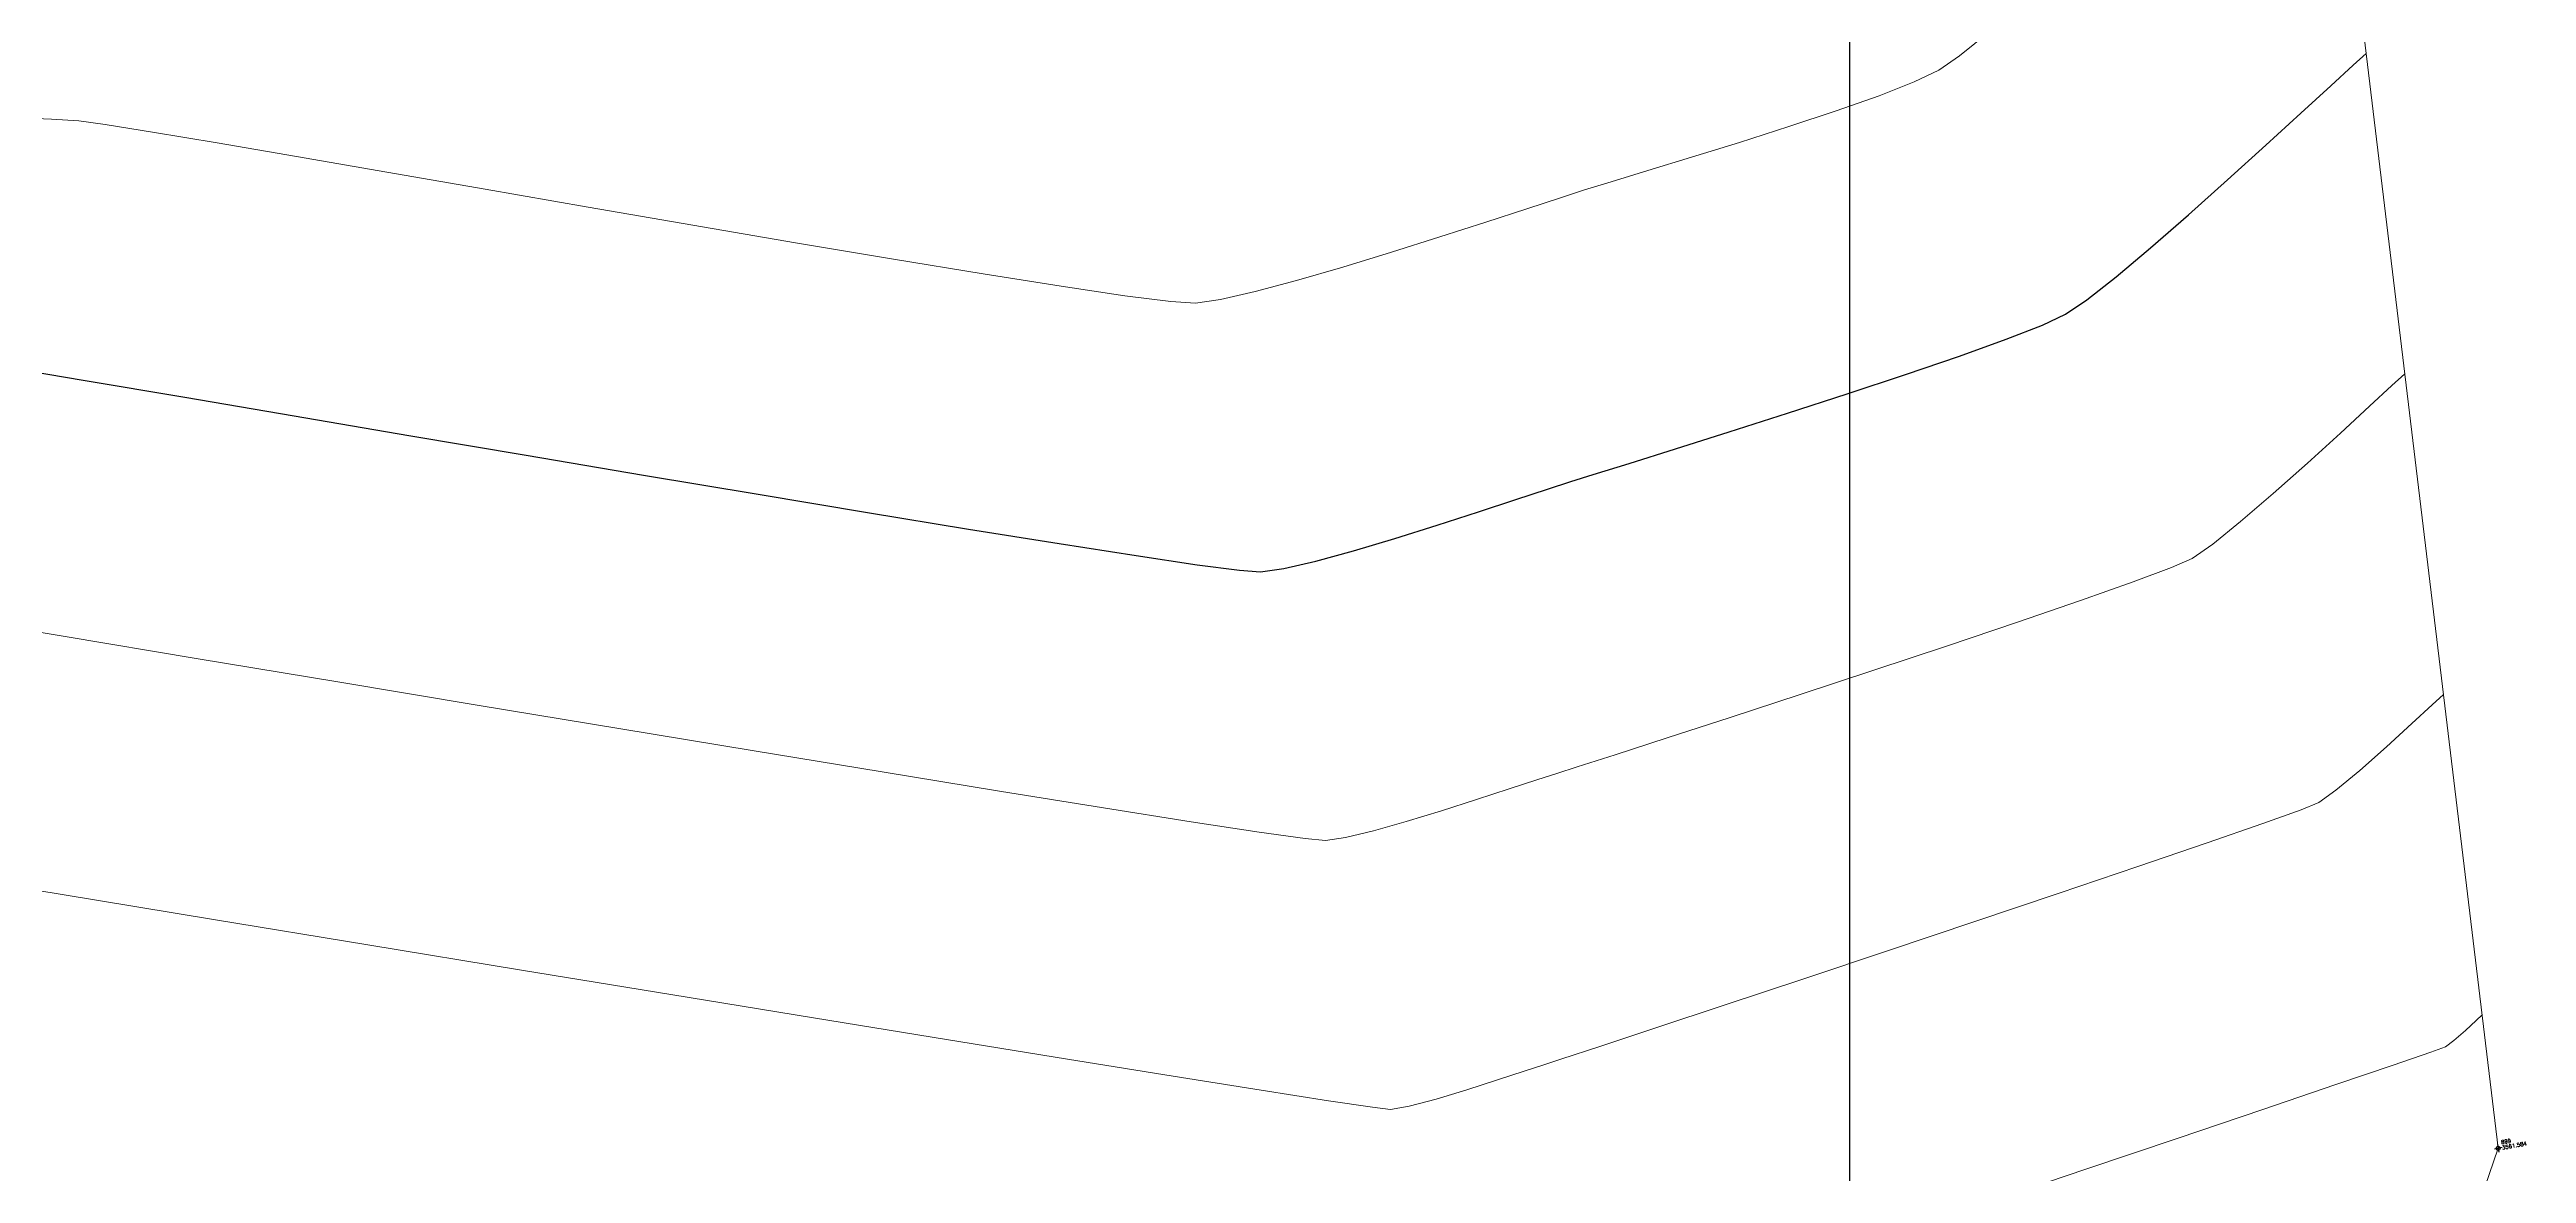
# Model space of a CAD drawing. Header units: millimetres. Extents: x 736950 to 740938, y 8500595 to 8502163.
# Drawn here: x 738253.7 to 738317.4, y 8501304.2 to 8501333.1 of the extents above; entities that cross this region are included whole.
import ezdxf

# ---------------------------------------------------------------- set-up
doc = ezdxf.new("R2010")
doc.units = ezdxf.units.MM
for name, color, linetype, lineweight in [('CONT-MJR', 80, 'Continuous', 30), ('CONT-MNR', 96, 'Continuous', 15), ('otros', 4, 'Continuous', 5), ('pista', 251, 'Continuous', 5)]:
    doc.layers.add(name, color=color, linetype=linetype, lineweight=lineweight)
doc.layers.add('Cuadricula Coordenadas', color=5, linetype='Continuous')
doc.styles.add('5mm', font='arial.ttf', dxfattribs={"height": 3})

msp = doc.modelspace()

# ---------------------------------------------------------------- hatches: boundary and pattern name
at = {"layer": 'pista'}
h = msp.add_hatch(dxfattribs=at)
h.set_pattern_fill('HONEY', color=256, scale=3, angle=9.94991650582834, style=0)
h.set_pattern_definition([(9.94991650582834, (1479841.21072825, -18.49207214638591), (0.4979252195647159, 0.4170677100899267), [0.375, -0.75]), (129.9499165058283, (1479841.21072825, -18.49207214638591), (-0.6101538418184378, 0.222682034283025), [0.3749999999999999, -0.7499999999999998]), (69.94991650582834, (1479841.21072825, -18.49207214638591), (-0.112228622253722, 0.6397497443729518), [-0.75, 0.375])])
h.paths.add_polyline_path([(737744.7999806425, 8501250.923935566), (737743.4751223363, 8501250.754223157), (737756.465848178, 8501242.026572531), (737763.5739612179, 8501242.006896213), (737770.002546867, 8501243.455222024), (737769.8468594846, 8501244.342704736), (737763.4750639071, 8501242.907173423), (737756.7405500773, 8501242.925815564)])
h.paths.add_polyline_path([(737794.2809870465, 8501256.017245878), (737809.7820272583, 8501263.709828075), (737823.391616501, 8501273.483615467), (737837.0791595323, 8501280.557800073), (737851.5530432165, 8501285.77819753), (737870.8510758049, 8501293.050216693, -0.9976846880626209), (737871.0089264096, 8501292.63424804), (737865.2748787645, 8501289.581801567, 0.7845063948290762), (737866.1540430214, 8501286.121818589), (737883.2588851704, 8501291.348365877), (737897.4188924351, 8501296.516943583), (737903.2981396064, 8501301.44146652, -0.5512150924587264), (737904.1219025984, 8501301.177325813), (737906.855912117, 8501297.98174819, 0.5618964424650519), (737910.2738656431, 8501298.536066804), (737914.22079628, 8501308.558674501), (737925.6412323939, 8501300.72656757, 0.340189525830376), (737928.7023693406, 8501300.894137181), (737936.9171069289, 8501306.117412793, -0.358727273887905), (737938.1716059428, 8501305.962964654), (737943.1732157968, 8501301.051021611, 0.3417074120720416), (737946.0555081918, 8501300.709858142), (737955.8779356404, 8501307.072689936), (737971.8320576148, 8501314.464803053), (737988.5677626224, 8501323.411181662), (738023.1375471824, 8501336.282937778), (738044.4246208373, 8501357.728329657), (738061.4456776979, 8501362.208386911), (738078.9085143938, 8501363.070318012), (738112.0997810266, 8501372.051506756), (738118.6561313582, 8501373.365123207), (738128.3493353954, 8501376.976906104), (738155.2251721952, 8501366.826195797), (738176.6167526407, 8501363.543890122), (738193.8053773039, 8501353.328603027), (738204.7313956148, 8501340.877429372), (738207.705198212, 8501335.751671141), (738214.35685511, 8501331.742925933), (738229.9282901662, 8501313.374534177), (738233.5603594936, 8501308.186787868), (738234.53883727, 8501308.358438132), (738230.6417003467, 8501313.924784988), (738214.9478837823, 8501332.43754055), (738208.3676942562, 8501336.403214611), (738205.4657963786, 8501341.405035153), (738194.387784551, 8501354.029418997), (738176.9261677533, 8501364.406946706), (738155.4549153853, 8501367.70147717), (738128.3514754312, 8501377.93815071), (738118.4090486554, 8501374.233504975), (738111.8936108743, 8501372.928085677), (738078.7671659255, 8501363.964436961), (738061.3074614278, 8501363.102660457), (738043.958527311, 8501358.536303693), (738022.6381405202, 8501337.057350922), (737988.196920163, 8501324.233464561), (737971.4304040315, 8501315.270615296), (737955.4419368334, 8501307.862588815), (737945.5806043665, 8501301.47455489, -0.3391433520832071), (737943.8038299843, 8501301.693147572), (737938.8116631231, 8501306.59581691, 0.3560082385246841), (737936.4342009705, 8501306.876887502), (737928.158540546, 8501301.61487459, -0.3502196171718997), (737926.1502499409, 8501301.468794718), (737914.5128481541, 8501309.44969617, 0.4302069892023044), (737913.4330382891, 8501309.014522241), (737909.4507249827, 8501298.90206584, -0.5704007069138802), (737907.5397775185, 8501298.566836312), (737904.9064502402, 8501301.644734057, 0.4931454261128044), (737902.7202336333, 8501302.131411942), (737896.9620044216, 8501297.308254998), (737882.9728831241, 8501292.20205278), (737866.0373022418, 8501287.027224885, -0.7384715771871906), (737865.6977918843, 8501288.787355538), (737871.5108758068, 8501291.881875956, 0.9119586051647783), (737870.5337161538, 8501293.892406015), (737851.2416702455, 8501286.62264278), (737836.7183275839, 8501281.384406622), (737822.9200107896, 8501274.252970394), (737809.3164408724, 8501264.483505804), (737793.8201376351, 8501256.79327439), (737778.9884914039, 8501246.402265295), (737769.846859484, 8501244.34270474), (737770.0025468671, 8501243.455222024), (737779.3594973255, 8501245.563292695)])
h.paths.add_polyline_path([(738260.5182952256, 8501271.251537092), (738234.538837269, 8501308.358438132), (738233.56035949, 8501308.186787868), (738259.6897886079, 8501270.86568047), (738269.3749442189, 8501234.589470252), (738274.5057655985, 8501215.583008338), (738279.7983711922, 8501189.602392923), (738280.7089290785, 8501189.641305126), (738275.382018582, 8501215.790318219), (738270.2441657205, 8501234.822827347)])

# ---------------------------------------------------------------- linework, layer by layer
at = {"linetype": 'Continuous', "extrusion": (-0.172787269436437, 0.9849591664230046, 0), "elevation": 8245866.403062789}
msp.add_lwpolyline([(-2196129.111162654, 0), (-2196128.911162654, 0)], dxfattribs=at)
at = {"linetype": 'Continuous', "extrusion": (0.9849591664230046, 0.172787269436437, 0), "elevation": 2196129.011162654}
msp.add_lwpolyline([(8245866.503062785, 0), (8245866.303062787, 0)], dxfattribs=at)
at = {"linetype": 'Continuous'}
msp.add_circle((738316.6602692723, 8501304.833965119), 0.05, dxfattribs=at)
at = {"layer": 'CONT-MJR', "extrusion": (-0.6767404521223155, 0.7362216788857036, 0), "elevation": 5759219.190196825}
msp.add_lwpolyline([(-6296756.924233839, 3565), (-6296757.709151574, 3565)], dxfattribs=at)
at = {"layer": 'CONT-MJR', "elevation": 3565}
for points in [[(738312.9335227534, 8501332.680273382), (738313.2671977298, 8501332.981493862)], [(738311.5885670289, 8501331.443377534), (738312.3556493007, 8501332.149087798)], [(738308.7019638664, 8501328.833502855), (738309.7067346544, 8501329.730144642)], [(738299.9351607724, 8501324.226951197), (738301.43365256, 8501324.72466751)], [(738262.9760182061, 8501323.161654072), (738265.9918864794, 8501322.650839146)], [(738296.903581601, 8501323.249777745), (738298.3998224668, 8501323.728140034)], [(738292.2317575096, 8501321.778538983), (738292.8284716991, 8501321.971691689)], [(738292.8284716991, 8501321.971691689), (738293.4088832245, 8501322.152821299)], [(738293.4088832245, 8501322.152821299), (738294.3321680222, 8501322.440574657)], [(738290.454797646, 8501321.193276506), (738291.4201722415, 8501321.510701532)], [(738291.4201722415, 8501321.510701532), (738292.2317575096, 8501321.778538983)], [(738279.6818908969, 8501320.379602), (738281.6621583083, 8501320.069516784)], [(738285.4589460369, 8501319.740738908), (738286.2770410063, 8501319.929644179)], [(738286.2770410063, 8501319.929644179), (738287.2467554029, 8501320.194447747)], [(738283.2298925351, 8501319.836683877), (738284.3165412798, 8501319.693616811)], [(738284.853552245, 8501319.652829114), (738285.4589460369, 8501319.740738908)]]:
    msp.add_lwpolyline(points, dxfattribs=at)
at = {"layer": 'CONT-MJR', "extrusion": (0.6751023895286876, -0.7377240430219529, 0), "elevation": -5773200.685819811}
msp.add_lwpolyline([(6283938.159994677, 3565.000000000012), (6283939.381727172, 3565.000000000012)], dxfattribs=at)
at = {"layer": 'CONT-MJR', "extrusion": (0.6714497917346433, -0.7410500503876268, 0), "elevation": -5804172.926062872}
msp.add_lwpolyline([(6255340.522150543, 3565), (6255341.845314802, 3565)], dxfattribs=at)
at = {"layer": 'CONT-MJR', "extrusion": (0.657248747377723, -0.7536737252090018, 0), "elevation": -5921975.701628973}
msp.add_lwpolyline([(6143930.30426495, 3565.000000000004), (6143931.596629201, 3565.000000000004)], dxfattribs=at)
at = {"layer": 'CONT-MJR', "extrusion": (-0.6434804772480839, 0.7654625238380899, 0), "elevation": 6032361.365550456}
msp.add_lwpolyline([(-6035584.324799558, 3565.000000000013), (-6035585.485250246, 3565.000000000013)], dxfattribs=at)
at = {"layer": 'CONT-MJR', "extrusion": (-0.6186315223798512, 0.7856812582198888, 0), "elevation": 6222593.59619326}
msp.add_lwpolyline([(-5839261.906371119, 3565.000000000004), (-5839262.857841432, 3565.000000000004)], dxfattribs=at)
at = {"layer": 'CONT-MJR', "extrusion": (0.5621095522145649, -0.8270627855907564, 0), "elevation": -6616121.992508694}
msp.add_lwpolyline([(5389301.741702235, 3565.00000000001), (5389302.408923176, 3565.00000000001)], dxfattribs=at)
at = {"layer": 'CONT-MJR', "extrusion": (0.3647119311666957, -0.9311204042789846, 0), "elevation": -7646489.474529024}
msp.add_lwpolyline([(3787984.822385281, 3565.000000000013), (3787985.823639771, 3565.000000000013)], dxfattribs=at)
at = {"layer": 'CONT-MJR', "extrusion": (-0.4251313867379224, 0.9051316500986424, 0), "elevation": 7380942.619976437}
msp.add_lwpolyline([(-4282443.6861206, 3565.00000000001), (-4282444.339800243, 3565.00000000001)], dxfattribs=at)
at = {"layer": 'CONT-MJR', "extrusion": (0.3243122020752381, -0.9459501020588296, 0), "elevation": -7802388.827191321}
msp.add_lwpolyline([(3455479.658527408, 3565.000000000013), (3455481.123405216, 3565.000000000013)], dxfattribs=at)
at = {"layer": 'CONT-MJR', "extrusion": (-0.3387106904977262, 0.9408905718214812, 0), "elevation": 7748745.670688919}
msp.add_lwpolyline([(-3574151.890430711, 3565.000000000009), (-3574153.162594461, 3565.000000000009)], dxfattribs=at)
at = {"layer": 'CONT-MJR', "extrusion": (-0.1665186328689467, -0.9860383080324299, 0), "elevation": -8505564.854663765}
msp.add_lwpolyline([(-687683.9920477093, 3565), (-687681.6237594993, 3565)], dxfattribs=at)
at = {"layer": 'CONT-MJR', "extrusion": (-0.167173330204388, -0.9859275215087439, 0), "elevation": -8505106.355790434}
msp.add_lwpolyline([(-693329.2069725121, 3565.000000000004), (-693326.5615319178, 3565.000000000004)], dxfattribs=at)
at = {"layer": 'CONT-MJR', "extrusion": (-0.1674135890092445, -0.9858867532404743, 0), "elevation": -8504937.144323368}
msp.add_lwpolyline([(-695399.1769776163, 3565), (-695396.3240635553, 3565)], dxfattribs=at)
at = {"layer": 'CONT-MJR', "extrusion": (0.3089887025123772, -0.9510657084133134, 0), "elevation": -7857191.609326306}
msp.add_lwpolyline([(3328983.279043244, 3565), (3328984.893377871, 3565)], dxfattribs=at)
at = {"layer": 'CONT-MJR', "extrusion": (-0.1673424954469823, -0.9858988230125731, 0), "elevation": -8504987.26782729}
msp.add_lwpolyline([(-694783.0240501903, 3565.000000000013), (-694780.0333423131, 3565.000000000013)], dxfattribs=at)
at = {"layer": 'CONT-MJR', "extrusion": (0.3012578273420509, -0.9535427213634149, 0), "elevation": -7883957.185676784}
msp.add_lwpolyline([(3265086.361883404, 3565), (3265087.81037589, 3565)], dxfattribs=at)
at = {"layer": 'CONT-MJR', "extrusion": (-0.1663725488115358, -0.9860629670573545, 0), "elevation": -8505666.631769387}
msp.add_lwpolyline([(-686409.9632522288, 3565.000000000013), (-686406.9059942506, 3565.000000000013)], dxfattribs=at)
at = {"layer": 'CONT-MJR', "extrusion": (0.2989260928112681, -0.9542762655733344, 0), "elevation": -7891914.790966679}
msp.add_lwpolyline([(3245803.859084995, 3565), (3245805.106327701, 3565)], dxfattribs=at)
at = {"layer": 'CONT-MJR', "extrusion": (-0.165424093296851, -0.9862225252735383, 0), "elevation": -8506322.872255022}
msp.add_lwpolyline([(-678225.9832406263, 3565.000000000003), (-678222.9972236775, 3565.000000000003)], dxfattribs=at)
at = {"layer": 'CONT-MJR', "extrusion": (-0.1640577125076495, -0.9864507422911483, 0), "elevation": -8507254.257915704}
msp.add_lwpolyline([(-666438.4684177681, 3565), (-666435.6233155645, 3565)], dxfattribs=at)
at = {"layer": 'CONT-MJR', "extrusion": (0.3074903263859761, -0.9515512068086751, 0), "elevation": -7862425.268017048}
msp.add_lwpolyline([(3316594.089715582, 3565), (3316595.201670635, 3565)], dxfattribs=at)
at = {"layer": 'CONT-MJR', "extrusion": (-0.1620976058698218, -0.986774729191659, 0), "elevation": -8508561.477361906}
msp.add_lwpolyline([(-649532.9358868904, 3565.000000000003), (-649530.3013677736, 3565.000000000003)], dxfattribs=at)
at = {"layer": 'CONT-MJR', "extrusion": (-0.1592097680476956, -0.9872447770224966, 0), "elevation": -8510425.479465159}
msp.add_lwpolyline([(-624632.8400845996, 3565), (-624630.4858069635, 3565)], dxfattribs=at)
at = {"layer": 'CONT-MJR', "extrusion": (0.2988931538669992, -0.9542865830406706, 0), "elevation": -7892026.780326927}
msp.add_lwpolyline([(3245525.125076828, 3565.000000000009), (3245526.266985366, 3565.000000000009)], dxfattribs=at)
at = {"layer": 'CONT-MJR', "extrusion": (-0.1469042601474324, -0.9891507156902509, 0), "elevation": -8517543.552434208}
msp.add_lwpolyline([(-518608.3005840025, 3565.00000000001), (-518606.7156544246, 3565.00000000001)], dxfattribs=at)
at = {"layer": 'CONT-MJR', "extrusion": (0.285298005837738, -0.9584388597427642, 0), "elevation": -7937363.754239887}
msp.add_lwpolyline([(3133012.885406907, 3565), (3133013.991635086, 3565)], dxfattribs=at)
at = {"layer": 'CONT-MJR', "extrusion": (-0.07573505062383148, -0.9971279767948575, 0), "elevation": -8532817.70627046}
msp.add_lwpolyline([(92316.06948673585, 3565.000000000013), (92316.60804445099, 3565.000000000013)], dxfattribs=at)
at = {"layer": 'CONT-MNR', "extrusion": (0.6222582086948013, -0.782812060274966, 0), "elevation": -6195530.948582139}
msp.add_lwpolyline([(5867976.544270536, 3566.000000000001), (5867977.555515246, 3566.000000000001)], dxfattribs=at)
at = {"layer": 'CONT-MNR', "extrusion": (-0.5695040612332732, 0.8219885183132477, 0), "elevation": 6567531.596717952}
msp.add_lwpolyline([(-5448419.414430133, 3566.000000000013), (-5448420.063198111, 3566.000000000013)], dxfattribs=at)
at = {"layer": 'CONT-MNR', "extrusion": (0.3658273797717094, -0.9306827215594826, 0), "elevation": -7641952.073980028}
msp.add_lwpolyline([(3797143.723166311, 3566), (3797144.693868301, 3566)], dxfattribs=at)
at = {"layer": 'CONT-MNR', "extrusion": (0.4315931954887704, -0.9020683530685423, 0), "elevation": -7350136.809826876}
msp.add_lwpolyline([(4335115.708260618, 3566.000000000013), (4335116.407463104, 3566.000000000013)], dxfattribs=at)
at = {"layer": 'CONT-MNR'}
for points, elevation in [([(738298.4304390722, 8501331.096992077), (738299.6508780791, 8501331.503184795)], 3566), ([(738299.6508780791, 8501331.503184795), (738300.7508638375, 8501331.893101389)], 3566), ([(738252.7661356846, 8501331.336228697), (738253.7903804571, 8501331.291237159)], 3566), ([(738254.4949050866, 8501331.243619746), (738255.1714941794, 8501331.15151304)], 3566), ([(738258.0492348952, 8501330.678228129), (738260.0845770442, 8501330.329514945)], 3566), ([(738294.807571978, 8501329.966068177), (738295.9326690795, 8501330.309902666)], 3566), ([(738295.9326690795, 8501330.309902666), (738297.1656637583, 8501330.693054331)], 3566), ([(738262.407027405, 8501329.927731287), (738264.9336812403, 8501329.489109673)], 3566), ([(738264.9336812403, 8501329.489109673), (738267.5816338137, 8501329.029882602)], 3566), ([(738290.646564601, 8501328.642888108), (738291.7008094202, 8501328.987417104)], 3566), ([(738291.7008094202, 8501328.987417104), (738292.5676281102, 8501329.271328205)], 3566), ([(738289.4663760482, 8501328.261887494), (738290.646564601, 8501328.642888108)], 3566), ([(738275.4242365892, 8501327.690893807), (738277.7283367434, 8501327.311570045)], 3566), ([(738284.7158324284, 8501326.85609432), (738285.7849719526, 8501327.141518671)], 3566), ([(738285.7849719526, 8501327.141518671), (738286.9740973278, 8501327.487056501)], 3566), ([(738282.5496685753, 8501326.601871425), (738283.1834405193, 8501326.56217114)], 3566), ([(738283.1834405193, 8501326.56217114), (738283.8281611518, 8501326.654929718)], 3566), ([(738313.3557027924, 8501323.910796797), (738313.9312048862, 8501324.442510037)], 3564), ([(738308.264568874, 8501319.763263855), (738308.7955428942, 8501319.997438036)], 3564), ([(738305.9309006573, 8501318.915984672), (738307.2793423465, 8501319.393314688)], 3564), ([(738302.5085211741, 8501317.752758613), (738304.3102811514, 8501318.359667934)], 3564), ([(738261.150695838, 8501316.822211692), (738264.7785291828, 8501316.218451364)], 3564), ([(738296.9267718645, 8501315.912416484), (738298.7257291856, 8501316.500738753)], 3564), ([(738314.9622860982, 8501316.235511225), (738315.2537735685, 8501316.501676146)], 3563), ([(738313.7860796044, 8501315.156698499), (738314.4394521225, 8501315.752765477)], 3563), ([(738292.9921027378, 8501314.638929905), (738293.9689212955, 8501314.953117926)], 3564), ([(738313.1029765063, 8501314.55056989), (738313.7860796044, 8501315.156698499)], 3563), ([(738275.1331663242, 8501314.507969676), (738278.1514283466, 8501314.015960138)], 3564), ([(738291.2500650783, 8501314.072650718), (738291.958541149, 8501314.306546742)], 3564), ([(738291.958541149, 8501314.306546742), (738292.4714051245, 8501314.472908236)], 3564), ([(738292.4714051245, 8501314.472908236), (738292.9921027378, 8501314.638929905)], 3564), ([(738280.8245504942, 8501313.585301738), (738283.0754339481, 8501313.229359856)], 3564), ([(738284.826979891, 8501312.961499868), (738286.0020895044, 8501312.795087153)], 3564), ([(738287.0436966175, 8501312.822926182), (738287.757293168, 8501312.994734777)], 3564), ([(738286.5236639708, 8501312.743487086), (738287.0436966175, 8501312.822926182)], 3564), ([(738250.1934965468, 8501311.996747117), (738254.0169309841, 8501311.365488913)], 3563), ([(738254.0169309841, 8501311.365488913), (738257.9507669043, 8501310.716735445)], 3563), ([(738269.7043449553, 8501308.784677746), (738273.3694481992, 8501308.185117522)], 3563), ([(738292.5755710211, 8501307.124487255), (738293.574763509, 8501307.453837808)], 3563), ([(738314.9327428784, 8501307.310256014), (738315.3060779485, 8501307.444894284)], 3562), ([(738315.3060779485, 8501307.444894284), (738315.5208256298, 8501307.60789664)], 3562), ([(738290.1594575362, 8501306.338653212), (738290.9474128684, 8501306.591446856)], 3563), ([(738291.6328219321, 8501306.817151032), (738292.11433855, 8501306.974124784)], 3563), ([(738286.60276988, 8501306.057043392), (738287.7337582815, 8501305.888795987)], 3563), ([(738310.6135550145, 8501305.836060427), (738312.4869248555, 8501306.472384224)], 3562), ([(738308.4392866942, 8501305.099417847), (738310.6135550145, 8501305.836060427)], 3562), ([(738306.0636764509, 8501304.29591134), (738308.4392866942, 8501305.099417847)], 3562)]:
    msp.add_lwpolyline(points, dxfattribs=dict(at, elevation=elevation))
at = {"layer": 'CONT-MNR', "extrusion": (-0.06743415438900663, -0.9977237267008537, 0), "elevation": -8531763.45789051}
msp.add_lwpolyline([(163293.2361840415, 3566.000000000013), (163293.9423160201, 3566.000000000013)], dxfattribs=at)
at = {"layer": 'CONT-MNR', "extrusion": (-0.1579022459694379, -0.987454748693735, 0), "elevation": -8511251.965457018}
msp.add_lwpolyline([(-613385.7077142223, 3566), (-613384.4798994623, 3566)], dxfattribs=at)
at = {"layer": 'CONT-MNR', "extrusion": (-0.1654679329651026, -0.9862151708224004, 0), "elevation": -8506299.320448218}
msp.add_lwpolyline([(-678618.0152483688, 3566.000000000003), (-678616.3266420177, 3566.000000000003)], dxfattribs=at)
at = {"layer": 'CONT-MNR', "extrusion": (0.3042356961834919, -0.9525967883463318, 0), "elevation": -7873723.96268764}
msp.add_lwpolyline([(3289707.770743969, 3566), (3289709.098457152, 3566)], dxfattribs=at)
at = {"layer": 'CONT-MNR', "extrusion": (-0.1704677353224323, -0.9853632585062432, 0), "elevation": -8502748.079825604}
msp.add_lwpolyline([(-721748.1659363875, 3566.000000000012), (-721745.8089879832, 3566.000000000012)], dxfattribs=at)
at = {"layer": 'CONT-MNR', "extrusion": (0.3067531419738048, -0.9517891099866603, 0), "elevation": -7864999.056045192}
msp.add_lwpolyline([(3310508.290786331, 3566.000000000013), (3310508.939995443, 3566.000000000013)], dxfattribs=at)
at = {"layer": 'CONT-MNR', "extrusion": (0.2941927858195481, -0.9557460984862736, 0), "elevation": -7907911.944347909}
msp.add_lwpolyline([(3206650.631706116, 3566.000000000013), (3206651.344187311, 3566.000000000013)], dxfattribs=at)
at = {"layer": 'CONT-MNR', "extrusion": (0.2907612600463897, -0.956795636307062, 0), "elevation": -7919367.885805164}
msp.add_lwpolyline([(3178253.679619727, 3566.000000000004), (3178254.663197148, 3566.000000000004)], dxfattribs=at)
at = {"layer": 'CONT-MNR', "extrusion": (0.1700625216461543, 0.9854332746215502, 0), "elevation": 8503044.151134724}
msp.add_lwpolyline([(718244.011649149, 3566.00000000001), (718241.2855928623, 3566.00000000001)], dxfattribs=at)
at = {"layer": 'CONT-MNR', "extrusion": (-0.1685485297617142, -0.98569335653395, 0), "elevation": -8504137.457731929}
msp.add_lwpolyline([(-705178.3323933877, 3566.000000000003), (-705175.6522131659, 3566.000000000003)], dxfattribs=at)
at = {"layer": 'CONT-MNR', "extrusion": (0.301325460665596, -0.9535213509694821, 0), "elevation": -7883732.595749688}
msp.add_lwpolyline([(3265640.118848758, 3566.000000000004), (3265641.424168129, 3566.000000000004)], dxfattribs=at)
at = {"layer": 'CONT-MNR', "extrusion": (0.1661457095448637, 0.9861012134663631, 0), "elevation": 8505830.846264903}
msp.add_lwpolyline([(684447.379425183, 3566.000000000003), (684444.8295648546, 3566.000000000003)], dxfattribs=at)
at = {"layer": 'CONT-MNR', "extrusion": (0.2924184019922305, -0.9562904779282865, 0), "elevation": -7913849.828444931}
msp.add_lwpolyline([(3191961.401885453, 3566.000000000013), (3191962.706540114, 3566.000000000013)], dxfattribs=at)
at = {"layer": 'CONT-MNR', "extrusion": (-0.1565663787219183, -0.9876674384902567, 0), "elevation": -8512073.640002383}
msp.add_lwpolyline([(-601849.1586615061, 3566.000000000012), (-601847.1226773992, 3566.000000000012)], dxfattribs=at)
at = {"layer": 'CONT-MNR', "extrusion": (-0.1464258067758661, -0.9892216551966687, 0), "elevation": -8517799.965629477}
msp.add_lwpolyline([(-514491.3579652733, 3566.000000000013), (-514489.705407917, 3566.000000000013)], dxfattribs=at)
at = {"layer": 'CONT-MNR', "extrusion": (-0.125688754801008, -0.9920697238181256, 0), "elevation": -8526702.548365423}
msp.add_lwpolyline([(-336094.5747058054, 3566), (-336093.3895964588, 3566)], dxfattribs=at)
at = {"layer": 'CONT-MNR', "extrusion": (0.2210163027567487, -0.9752701133100189, 0), "elevation": -8127917.047953521}
msp.add_lwpolyline([(2598957.938545648, 3566.000000000004), (2598958.84872557, 3566.000000000004)], dxfattribs=at)
at = {"layer": 'CONT-MNR', "extrusion": (-0.6723389468314444, 0.7402434333201372, 0), "elevation": 5796652.382154758}
msp.add_lwpolyline([(-6262303.56165281, 3564.00000000001), (-6262304.006480482, 3564.00000000001)], dxfattribs=at)
at = {"layer": 'CONT-MNR', "extrusion": (0.6774798214081732, -0.735541359533745, 0), "elevation": -5752882.946819418}
msp.add_lwpolyline([(6302534.395718837, 3564), (6302535.414235206, 3564)], dxfattribs=at)
at = {"layer": 'CONT-MNR', "extrusion": (0.6731712058409371, -0.7394866649417411, 0), "elevation": -5789604.36848749}
msp.add_lwpolyline([(6268817.181073238, 3564.00000000001), (6268818.330867095, 3564.00000000001)], dxfattribs=at)
at = {"layer": 'CONT-MNR', "extrusion": (0.6655572041933859, -0.7463468415865935, 0), "elevation": -5853546.449115894}
msp.add_lwpolyline([(6209151.869567683, 3564), (6209153.047024293, 3564)], dxfattribs=at)
at = {"layer": 'CONT-MNR', "extrusion": (-0.6526122634375116, 0.757692044046239, 0), "elevation": 5959553.055126908}
msp.add_lwpolyline([(-6107477.948958412, 3564.000000000003), (-6107479.050675548, 3564.000000000003)], dxfattribs=at)
at = {"layer": 'CONT-MNR', "extrusion": (0.6282945084718087, -0.777975584850944, 0), "elevation": -6149943.98809842}
msp.add_lwpolyline([(5915719.528105071, 3564), (5915720.45123312, 3564)], dxfattribs=at)
at = {"layer": 'CONT-MNR', "extrusion": (-0.569659868917159, 0.8218805471267009, 0), "elevation": 6566484.639104188}
msp.add_lwpolyline([(-5449662.472192626, 3564), (-5449663.11585958, 3564)], dxfattribs=at)
at = {"layer": 'CONT-MNR', "extrusion": (0.3515309585523685, -0.9361762575387463, 0), "elevation": -7699195.508161509}
msp.add_lwpolyline([(3679662.700980085, 3564), (3679663.753374354, 3564)], dxfattribs=at)
at = {"layer": 'CONT-MNR', "extrusion": (0.3246772056835495, -0.9458248844841851, 0), "elevation": -7801047.87509}
msp.add_lwpolyline([(3458490.878629088, 3564), (3458492.592074708, 3564)], dxfattribs=at)
at = {"layer": 'CONT-MNR', "extrusion": (-0.1647870602179353, -0.9863291665487394, 0), "elevation": -8506752.6191571}
msp.add_lwpolyline([(-672748.9776233514, 3564.000000000012), (-672745.6567499968, 3564.000000000012)], dxfattribs=at)
at = {"layer": 'CONT-MNR', "extrusion": (-0.1647047969865636, -0.9863429068278511, 0), "elevation": -8506808.698471949}
msp.add_lwpolyline([(-672036.1670431062, 3564.000000000002), (-672032.6489703611, 3564.000000000002)], dxfattribs=at)
at = {"layer": 'CONT-MNR', "extrusion": (-0.1644983412752247, -0.9863773596944021, 0), "elevation": -8506949.175736187}
msp.add_lwpolyline([(-670252.0683456913, 3564.00000000001), (-670248.431320677, 3564.00000000001)], dxfattribs=at)
at = {"layer": 'CONT-MNR', "extrusion": (0.3155445706277369, -0.9489107565769065, 0), "elevation": -7834024.512626175}
msp.add_lwpolyline([(3383125.858286839, 3564.000000000006), (3383127.85200763, 3564.000000000006)], dxfattribs=at)
at = {"layer": 'CONT-MNR', "extrusion": (0.3128816712958326, -0.9497921139739615, 0), "elevation": -7843483.231576653}
msp.add_lwpolyline([(3361136.422420587, 3564), (3361138.413307705, 3564)], dxfattribs=at)
at = {"layer": 'CONT-MNR', "extrusion": (-0.1636922146131214, -0.9865114590693065, 0), "elevation": -8507494.063242327}
msp.add_lwpolyline([(-663292.6150784482, 3564.000000000013), (-663288.9748888611, 3564.000000000013)], dxfattribs=at)
at = {"layer": 'CONT-MNR', "extrusion": (0.6783785594661708, -0.734712549271212, 0), "elevation": -5745166.683005236}
msp.add_lwpolyline([(6309559.217901724, 3563), (6309559.929518778, 3563)], dxfattribs=at)
at = {"layer": 'CONT-MNR', "extrusion": (-0.1630391444289717, -0.9866196011553131, 0), "elevation": -8507931.272187458}
msp.add_lwpolyline([(-657657.1812481853, 3564.00000000001), (-657653.6568449434, 3564.00000000001)], dxfattribs=at)
at = {"layer": 'CONT-MNR', "extrusion": (0.3091686227435909, -0.9510072358877357, 0), "elevation": -7856554.703249752}
msp.add_lwpolyline([(3330464.152546945, 3564.000000000013), (3330465.851743704, 3564.000000000013)], dxfattribs=at)
at = {"layer": 'CONT-MNR', "extrusion": (-0.162142600703064, -0.986767336831356, 0), "elevation": -8508525.326721}
msp.add_lwpolyline([(-649922.7870863258, 3564), (-649919.4567135439, 3564)], dxfattribs=at)
at = {"layer": 'CONT-MNR', "extrusion": (0.3077018077999054, -0.9514828413989767, 0), "elevation": -7861680.918295409}
msp.add_lwpolyline([(3318344.023087717, 3564), (3318345.433414945, 3564)], dxfattribs=at)
at = {"layer": 'CONT-MNR', "extrusion": (-0.6423319483264633, 0.766426557576869, 0), "elevation": 6041391.151961571}
msp.add_lwpolyline([(-6026527.909987344, 3563.000000000003), (-6026528.70853185, 3563.000000000003)], dxfattribs=at)
at = {"layer": 'CONT-MNR', "extrusion": (-0.1590559320778649, -0.9872695733541279, 0), "elevation": -8510516.180994593}
msp.add_lwpolyline([(-623304.869117819, 3564.00000000001), (-623302.1615268831, 3564.00000000001)], dxfattribs=at)
at = {"layer": 'CONT-MNR', "extrusion": (0.3041810125093524, -0.9526142512207055, 0), "elevation": -7873898.753255864}
msp.add_lwpolyline([(3289243.255466326, 3564.000000000012), (3289244.205601454, 3564.000000000012)], dxfattribs=at)
at = {"layer": 'CONT-MNR', "extrusion": (0.3111661572016061, -0.9503555243236005, 0), "elevation": -7849539.541775263}
msp.add_lwpolyline([(3346959.516144997, 3564.000000000013), (3346960.399209785, 3564.000000000013)], dxfattribs=at)
at = {"layer": 'CONT-MNR', "extrusion": (0.3752125590393698, -0.9269387981626012, 0), "elevation": -7603173.569546806}
msp.add_lwpolyline([(3874169.275554912, 3563), (3874169.76156244, 3563)], dxfattribs=at)
at = {"layer": 'CONT-MNR', "extrusion": (0.5837846624711207, -0.8119085341733265, 0), "elevation": -6471273.910518883}
msp.add_lwpolyline([(5562378.416208087, 3563), (5562378.958313942, 3563)], dxfattribs=at)
at = {"layer": 'CONT-MNR', "extrusion": (-0.1511702687870567, -0.9885077388846528, 0), "elevation": -8515220.368858986}
msp.add_lwpolyline([(-555347.27237127, 3564.000000000004), (-555345.5004620844, 3564.000000000004)], dxfattribs=at)
at = {"layer": 'CONT-MNR', "extrusion": (0.2714138571660497, -0.9624627359738389, 0), "elevation": -7981815.436376989}
msp.add_lwpolyline([(3017948.605697203, 3564.000000000012), (3017949.48084567, 3564.000000000012)], dxfattribs=at)
at = {"layer": 'CONT-MNR', "extrusion": (0.2919487785185104, -0.9564339552324299, 0), "elevation": -7915402.184557607}
msp.add_lwpolyline([(3188072.29937199, 3564), (3188073.246783311, 3564)], dxfattribs=at)
at = {"layer": 'CONT-MNR', "extrusion": (0.3282346763511502, -0.9445962085677964, 0), "elevation": -7787969.056177845}
msp.add_lwpolyline([(3487829.668109907, 3563), (3487831.184126449, 3563)], dxfattribs=at)
at = {"layer": 'CONT-MNR', "extrusion": (0.3383178214628895, -0.9410319078971788, 0), "elevation": -7750223.326880461}
msp.add_lwpolyline([(3570919.597586373, 3563), (3570920.649886633, 3563)], dxfattribs=at)
at = {"layer": 'CONT-MNR', "extrusion": (-0.09845073457555345, -0.9951419259892199, 0), "elevation": -8532697.587572394}
msp.add_lwpolyline([(-102261.1354826513, 3564.000000000003), (-102260.6113619679, 3564.000000000003)], dxfattribs=at)
at = {"layer": 'CONT-MNR', "extrusion": (0.3235105865190784, -0.9462245507331132, 0), "elevation": -7805299.940964579}
msp.add_lwpolyline([(3448869.046511909, 3563), (3448870.923260185, 3563)], dxfattribs=at)
at = {"layer": 'CONT-MNR', "extrusion": (0.3207542876151065, -0.9471624395934024, 0), "elevation": -7815308.222743937}
msp.add_lwpolyline([(3426127.205205155, 3563.00000000001), (3426129.339636892, 3563.00000000001)], dxfattribs=at)
at = {"layer": 'CONT-MNR', "extrusion": (0.3189316770365281, -0.9477777088445728, 0), "elevation": -7821884.461435758}
msp.add_lwpolyline([(3411084.592678738, 3563), (3411086.881726365, 3563)], dxfattribs=at)
at = {"layer": 'CONT-MNR', "extrusion": (-0.1624972342577364, -0.9867089990765192, 0), "elevation": -8508284.663316924}
msp.add_lwpolyline([(-652993.7153736701, 3563), (-652989.6886509523, 3563)], dxfattribs=at)
at = {"layer": 'CONT-MNR', "extrusion": (0.3176180077104001, -0.9482187517540857, 0), "elevation": -7826603.790507138}
msp.add_lwpolyline([(3400239.964436606, 3563), (3400242.305024697, 3563)], dxfattribs=at)
at = {"layer": 'CONT-MNR', "extrusion": (0.1622231199983255, 0.9867541027723213, 0), "elevation": 8508465.73569936}
msp.add_lwpolyline([(650626.0599979337, 3563), (650622.0655505899, 3563)], dxfattribs=at)
at = {"layer": 'CONT-MNR', "extrusion": (0.3166019636442368, -0.9485584834983101, 0), "elevation": -7830242.101696064}
msp.add_lwpolyline([(3391850.794172131, 3563.000000000009), (3391853.083221488, 3563.000000000009)], dxfattribs=at)
at = {"layer": 'CONT-MNR', "extrusion": (-0.1618794418611093, -0.9868105422535451, 0), "elevation": -8508691.819355004}
msp.add_lwpolyline([(-647658.6840246916, 3563), (-647654.7938785693, 3563)], dxfattribs=at)
at = {"layer": 'CONT-MNR', "extrusion": (0.3157581998224732, -0.9488396910147, 0), "elevation": -7833255.683575192}
msp.add_lwpolyline([(3384883.177783811, 3563.000000000009), (3384885.312213195, 3563.000000000009)], dxfattribs=at)
at = {"layer": 'CONT-MNR', "extrusion": (0.3149904611126509, -0.9490948368883056, 0), "elevation": -7835991.576393601}
msp.add_lwpolyline([(3378542.890801658, 3563), (3378544.767528665, 3563)], dxfattribs=at)
at = {"layer": 'CONT-MNR', "extrusion": (-0.1608638160139183, -0.9869766120316329, 0), "elevation": -8509353.82185498}
msp.add_lwpolyline([(-638894.3268372013, 3563.00000000001), (-638890.8613696508, 3563.00000000001)], dxfattribs=at)
at = {"layer": 'CONT-MNR', "extrusion": (0.3141810386628486, -0.9493630890995993, 0), "elevation": -7838869.663603612}
msp.add_lwpolyline([(3371858.274638852, 3563.000000000013), (3371859.790580419, 3563.000000000013)], dxfattribs=at)
at = {"layer": 'CONT-MNR', "extrusion": (0.6593242123735954, -0.7518587520125958, 0), "elevation": -5904993.229296795}
msp.add_lwpolyline([(6160226.928801594, 3562), (6160227.321227596, 3562)], dxfattribs=at)
at = {"layer": 'CONT-MNR', "extrusion": (0.6751979540655442, -0.7376365790995613, 0), "elevation": -5772366.324282334}
msp.add_lwpolyline([(6284674.431148459, 3562.000000000003), (6284674.804498306, 3562.000000000003)], dxfattribs=at)
at = {"layer": 'CONT-MNR', "extrusion": (-0.6763454567695799, 0.7365845661613801, 0), "elevation": 5762575.61843882}
msp.add_lwpolyline([(-6293653.360471899, 3562.000000000013), (-6293653.571975694, 3562.000000000013)], dxfattribs=at)
at = {"layer": 'CONT-MNR', "extrusion": (-0.160077698007015, -0.9871044172734589, 0), "elevation": -8509859.960853636}
msp.add_lwpolyline([(-632113.4747176777, 3563.000000000003), (-632110.3296261498, 3563.000000000003)], dxfattribs=at)
at = {"layer": 'CONT-MNR', "extrusion": (0.325849787968636, -0.945421554482864, 0), "elevation": -7796739.408110433}
msp.add_lwpolyline([(3468167.006846664, 3562), (3468168.035914821, 3562)], dxfattribs=at)
at = {"layer": 'CONT-MNR', "extrusion": (-0.1589469942486619, -0.9872871178230354, 0), "elevation": -8510578.378486132}
msp.add_lwpolyline([(-622362.9855674803, 3563.000000000013), (-622360.2328746238, 3563.000000000013)], dxfattribs=at)
at = {"layer": 'CONT-MNR', "extrusion": (-0.15718744487036, -0.9875687860473961, 0), "elevation": -8511673.881734317}
msp.add_lwpolyline([(-607193.8132269578, 3563.000000000004), (-607191.524952131, 3563.000000000004)], dxfattribs=at)
at = {"layer": 'CONT-MNR', "extrusion": (0.3127765223792767, -0.9498267458059527, 0), "elevation": -7843848.299816763}
msp.add_lwpolyline([(3360257.599391927, 3563), (3360258.321006755, 3563)], dxfattribs=at)
at = {"layer": 'CONT-MNR', "extrusion": (0.3099471497256732, -0.9507537874638898, 0), "elevation": -7853818.26753815}
msp.add_lwpolyline([(3336889.889535069, 3563.00000000001), (3336890.374658005, 3563.00000000001)], dxfattribs=at)
at = {"layer": 'CONT-MNR', "extrusion": (0.3229157492785694, -0.9464277145497485, 0), "elevation": -7807459.325428526}
msp.add_lwpolyline([(3443965.149000536, 3562.000000000013), (3443966.705289289, 3562.000000000013)], dxfattribs=at)
at = {"layer": 'CONT-MNR', "extrusion": (-0.1540811786693792, -0.9880581917983651, 0), "elevation": -8513541.160597386}
msp.add_lwpolyline([(-580422.8835823468, 3563.000000000004), (-580421.1317366126, 3563.000000000004)], dxfattribs=at)
at = {"layer": 'CONT-MNR', "extrusion": (0.1702241687522874, -0.9854053644935129, 0), "elevation": -8251557.880081453}
msp.add_lwpolyline([(2174640.865615114, 3563.00000000001), (2174641.360352706, 3563.00000000001)], dxfattribs=at)
at = {"layer": 'CONT-MNR', "extrusion": (0.2554530791694661, -0.966821454221429, 0), "elevation": -8030646.83381917}
msp.add_lwpolyline([(2885478.110289717, 3563.000000000013), (2885478.822943885, 3563.000000000013)], dxfattribs=at)
at = {"layer": 'CONT-MNR', "extrusion": (0.2890118799185957, -0.9573255106106383, 0), "elevation": -7925142.804598428}
msp.add_lwpolyline([(3163761.706246104, 3563.000000000013), (3163762.530579535, 3563.000000000013)], dxfattribs=at)
at = {"layer": 'CONT-MNR', "extrusion": (-0.1179722583728113, -0.9930168912231144, 0), "elevation": -8529037.816309353}
msp.add_lwpolyline([(-269786.0646145352, 3563), (-269785.6013621783, 3563)], dxfattribs=at)
at = {"layer": 'CONT-MNR', "extrusion": (0.3200514106423007, -0.947400176559976, 0), "elevation": -7817841.293771084}
msp.add_lwpolyline([(3420323.112347201, 3562.000000000012), (3420325.727288249, 3562.000000000012)], dxfattribs=at)
at = {"layer": 'Cuadricula Coordenadas', "color": 8}
msp.add_line((738300, 8500595.507225098), (738300, 8502130.641312934), dxfattribs=at)
at = {"layer": 'otros'}
for p, q in [((738316.6602692723, 8501304.833965119), (738311.0203804662, 8501351.620167619)), ((738311.1938189385, 8501288.856111862), (738316.6602692723, 8501304.833965119))]:
    msp.add_line(p, q, dxfattribs=at)

# ---------------------------------------------------------------- texts
at = {"color": 2, "insert": (738316.7259356078, 8501305.038386088), "char_height": 0.1, "width": 0.4, "attachment_point": 1, "rotation": 9.94991650582834, "style": '5mm'}
msp.add_mtext('\\Ftxt.shx;\\W1.0000000000;\\T1.0000000000;\\o\\l899', dxfattribs=at)
at = {"color": 1, "insert": (738316.7501258255, 8501304.900491804), "char_height": 0.1, "width": 0.8, "attachment_point": 1, "rotation": 9.94991650582834, "style": '5mm'}
msp.add_mtext('\\Ftxt.shx;\\W1.0000000000;\\T1.0000000000;\\o\\l3561.584', dxfattribs=at)

doc.saveas('drawing.dxf')
